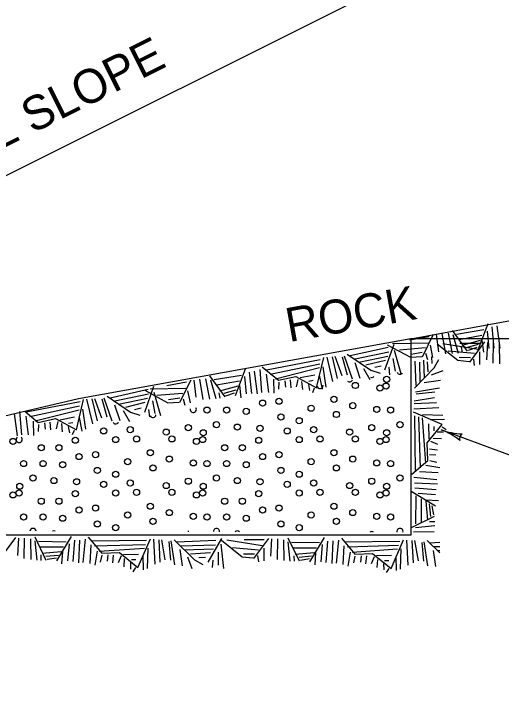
# Model space of a CAD drawing. Extents: x 997.6 to 1036.7, y 998.9 to 1022.6.
# Drawn here: x 1022.755 to 1025.622, y 1002.853 to 1006.964 of the extents above; entities that cross this region are included whole.
import ezdxf

# ---------------------------------------------------------------- set-up
doc = ezdxf.new("R2010")
doc.units = 0
doc.layers.add('Level 1', color=7, linetype='Continuous')

msp = doc.modelspace()

# ---------------------------------------------------------------- linework, layer by layer
at = {"layer": 'Level 1'}
for p, q in [((1016.3882, 1002.8528), (1028.0346, 1008.6767)), ((1025.0903, 1005.0517), (1026.403, 1005.2902)), ((1025.0903, 1005.0517), (1023.1341, 1004.6977)), ((1028.7564, 1005.0517), (1025.0903, 1005.0517)), ((1025.0903, 1005.0517), (1025.0903, 1003.8949)), ((1026.1707, 1004.1783), (1025.2693, 1004.5156)), ((1025.0903, 1003.8949), (1020.834, 1003.8949))]:
    msp.add_line(p, q, dxfattribs=at)
for points in [[(1025.5432, 1005.1399), (1025.4848, 1004.9837)], [(1025.3335, 1005.1002), (1025.4228, 1004.9775)], [(1025.3599, 1005.0791), (1025.5214, 1005.1052)], [(1025.5397, 1005.0966), (1025.5495, 1004.9948)], [(1025.5667, 1005.1223), (1025.5797, 1004.9965)], [(1025.5965, 1005.1283), (1025.6146, 1004.9956)], [(1025.0822, 1005.0442), (1025.1982, 1005.0652)], [(1025.2227, 1005.0761), (1025.1572, 1004.9433)], [(1025.2409, 1005.0757), (1025.2528, 1004.9746)], [(1025.274, 1005.0824), (1025.294, 1004.9624)], [(1025.3104, 1005.0836), (1025.3341, 1004.9642)], [(1025.3382, 1005.0768), (1025.37, 1004.9671)], [(1025.3745, 1005.0476), (1025.5097, 1005.0722)], [(1024.9898, 1005.0172), (1024.9363, 1004.8659)], [(1024.9517, 1005.0162), (1025.0887, 1004.9419)], [(1024.983, 1005.0242), (1025.1935, 1005.0277)], [(1025.2045, 1005.0137), (1025.2188, 1004.9413)], [(1025.2463, 1005.0217), (1025.368, 1004.9243)], [(1025.2786, 1005.0241), (1025.4864, 1004.9901)], [(1025.3798, 1005.0262), (1025.4977, 1005.0262)], [(1025.3936, 1005.0127), (1025.5017, 1005.0424)], [(1025.4186, 1004.9993), (1025.4897, 1005.0195)], [(1025.5237, 1005.0325), (1025.4356, 1004.9135)], [(1025.5093, 1005.0439), (1025.5176, 1004.9719)], [(1025.5416, 1005.0289), (1025.5353, 1004.9272)], [(1025.5752, 1005.0296), (1025.5737, 1004.9079)], [(1025.6113, 1005.0242), (1025.6134, 1004.9026)], [(1024.7343, 1004.952), (1024.9583, 1005.0026)], [(1024.7624, 1004.9332), (1024.9617, 1004.9751)], [(1024.9923, 1004.985), (1025.032, 1004.8466)], [(1025.0232, 1004.9863), (1025.1764, 1004.9999)], [(1025.0928, 1004.9611), (1025.1577, 1004.9719)], [(1025.3114, 1004.9797), (1025.4646, 1004.9657)], [(1025.3876, 1005.0014), (1025.3938, 1004.97)], [(1025.4299, 1004.9832), (1025.4812, 1005.0018)], [(1025.4948, 1004.9743), (1025.4959, 1004.9005)], [(1024.2168, 1004.8857), (1024.3117, 1004.807), (1024.4131, 1004.8293), (1024.5362, 1004.762), (1024.578, 1004.9413)], [(1024.2407, 1004.8682), (1024.5581, 1004.9292)], [(1024.596, 1004.9427), (1024.6307, 1004.7991)], [(1024.6281, 1004.9452), (1024.6577, 1004.8166)], [(1024.6436, 1004.9482), (1024.6846, 1004.8342)], [(1024.687, 1004.9448), (1024.7163, 1004.8388)], [(1024.6979, 1004.9508), (1024.7452, 1004.8158)], [(1024.7165, 1004.9607), (1024.8553, 1004.8663), (1024.9095, 1004.8485)], [(1024.7848, 1004.9132), (1024.9546, 1004.9493)], [(1024.984, 1004.9346), (1024.9989, 1004.8601)], [(1025.0887, 1004.9419), (1025.1547, 1004.9468)], [(1025.1115, 1004.7596), (1025.2291, 1004.8793), (1025.2562, 1004.9295)], [(1025.1772, 1004.9656), (1025.1888, 1004.9292)], [(1025.2167, 1004.9049), (1025.2142, 1004.9449)], [(1025.3754, 1004.9424), (1025.4412, 1004.9415)], [(1025.4592, 1004.9318), (1025.4642, 1004.894)], [(1024.2621, 1004.8419), (1024.5549, 1004.9042)], [(1024.7608, 1004.9107), (1024.7912, 1004.8188)], [(1024.8266, 1004.8972), (1024.9408, 1004.926)], [(1024.8782, 1004.8831), (1024.9171, 1004.8927)], [(1025.1232, 1004.7756), (1025.117, 1004.9198)], [(1025.1467, 1004.7999), (1025.1435, 1004.9131)], [(1025.1704, 1004.8182), (1025.1672, 1004.9248)], [(1025.1936, 1004.8567), (1025.1896, 1004.9156)], [(1025.368, 1004.9243), (1025.4338, 1004.9174)], [(1024.116, 1004.8717), (1024.0575, 1004.7155)], [(1024.1395, 1004.8541), (1024.1524, 1004.7283)], [(1024.1692, 1004.8601), (1024.1873, 1004.7273)], [(1024.2016, 1004.8704), (1024.2124, 1004.7342)], [(1024.2938, 1004.8156), (1024.5533, 1004.8815)], [(1024.573, 1004.8855), (1024.5904, 1004.7667)], [(1024.8125, 1004.8761), (1024.8496, 1004.8122)], [(1024.9617, 1004.8832), (1024.9659, 1004.8397)], [(1025.2118, 1004.839), (1025.2813, 1004.8641)], [(1023.7954, 1004.8078), (1023.7299, 1004.6751)], [(1023.8137, 1004.8075), (1023.8256, 1004.7063)], [(1023.8467, 1004.8142), (1023.8667, 1004.6942)], [(1023.8832, 1004.8153), (1023.9068, 1004.696)], [(1023.9062, 1004.832), (1023.9956, 1004.7092)], [(1023.9109, 1004.8086), (1023.9427, 1004.6988)], [(1023.9327, 1004.8108), (1024.0942, 1004.8369)], [(1023.9472, 1004.7793), (1024.0824, 1004.804)], [(1024.1125, 1004.8283), (1024.1222, 1004.7266)], [(1024.2395, 1004.8435), (1024.253, 1004.7344)], [(1024.2821, 1004.8132), (1024.2842, 1004.7302)], [(1024.3487, 1004.8043), (1024.3524, 1004.7663)], [(1024.3807, 1004.8085), (1024.3837, 1004.7621)], [(1024.4267, 1004.8116), (1024.4168, 1004.7687)], [(1024.4388, 1004.8223), (1024.5252, 1004.8394)], [(1024.4899, 1004.8016), (1024.5151, 1004.8065)], [(1024.552, 1004.8364), (1024.5683, 1004.7543)], [(1025.1687, 1004.7943), (1025.2645, 1004.8079)], [(1023.5759, 1004.7691), (1023.5224, 1004.6178)], [(1023.655, 1004.776), (1023.771, 1004.797)], [(1023.9663, 1004.7444), (1024.0745, 1004.7742)], [(1024.082, 1004.7757), (1024.0903, 1004.7037)], [(1024.314, 1004.7953), (1024.3122, 1004.7541)], [(1024.4478, 1004.7992), (1024.4529, 1004.7516)], [(1024.4876, 1004.7828), (1024.4949, 1004.7459)], [(1023.3204, 1004.7039), (1023.5444, 1004.7545)], [(1023.3485, 1004.6852), (1023.5477, 1004.727)], [(1023.5244, 1004.7479), (1023.6615, 1004.6737)], [(1023.5557, 1004.7559), (1023.7663, 1004.7594)], [(1023.5783, 1004.7369), (1023.6181, 1004.5985)], [(1023.5959, 1004.7181), (1023.7492, 1004.7317)], [(1023.7772, 1004.7455), (1023.7916, 1004.6731)], [(1023.9603, 1004.7332), (1023.9666, 1004.7017)], [(1023.9913, 1004.7311), (1024.0625, 1004.7512)], [(1024.0027, 1004.715), (1024.0539, 1004.7335)], [(1024.5227, 1004.7593), (1024.5115, 1004.7328)], [(1025.118, 1004.7396), (1025.2592, 1004.7621)], [(1025.1219, 1004.7278), (1025.2315, 1004.7378)], [(1023.1341, 1004.6977), (1022.5256, 1004.5549)], [(1022.8193, 1004.6239), (1022.8977, 1004.5589), (1022.9992, 1004.5812), (1023.1223, 1004.5139), (1023.1641, 1004.6932)], [(1022.8268, 1004.6201), (1023.1442, 1004.6811)], [(1023.1821, 1004.6947), (1023.2167, 1004.551)], [(1023.2142, 1004.6972), (1023.2437, 1004.5685)], [(1023.2297, 1004.7002), (1023.2707, 1004.5861)], [(1023.2731, 1004.6967), (1023.3024, 1004.5907)], [(1023.284, 1004.7027), (1023.3313, 1004.5677)], [(1023.3026, 1004.7126), (1023.4413, 1004.6182), (1023.4956, 1004.6004)], [(1023.3708, 1004.6652), (1023.5407, 1004.7012)], [(1023.5701, 1004.6865), (1023.585, 1004.612)], [(1023.6655, 1004.6928), (1023.7304, 1004.7037)], [(1023.7499, 1004.6973), (1023.7615, 1004.6609)], [(1025.1108, 1004.6857), (1025.2303, 1004.7057)], [(1022.8482, 1004.5938), (1023.141, 1004.6561)], [(1023.3469, 1004.6626), (1023.3773, 1004.5707)], [(1023.4127, 1004.6492), (1023.5269, 1004.6779)], [(1023.4642, 1004.635), (1023.5032, 1004.6446)], [(1023.6615, 1004.6737), (1023.7275, 1004.6786)], [(1025.1077, 1004.6378), (1025.2553, 1004.6464)], [(1025.111, 1004.6698), (1025.2428, 1004.676)], [(1022.7553, 1004.612), (1022.7734, 1004.4792)], [(1022.7877, 1004.6223), (1022.7985, 1004.4861)], [(1022.8799, 1004.5675), (1023.1394, 1004.6334)], [(1023.1591, 1004.6374), (1023.1765, 1004.5186)], [(1023.3986, 1004.628), (1023.4357, 1004.5641)], [(1023.5477, 1004.6352), (1023.552, 1004.5916)], [(1025.0965, 1004.2545), (1025.1907, 1004.3338), (1025.1868, 1004.4377), (1025.275, 1004.5468), (1025.106, 1004.6198)], [(1025.1179, 1004.2749), (1025.1143, 1004.5981)], [(1025.16, 1004.605), (1025.28, 1004.601)], [(1022.8256, 1004.5954), (1022.8391, 1004.4863)], [(1022.8682, 1004.5652), (1022.8703, 1004.4822)], [(1022.9667, 1004.5604), (1022.9698, 1004.514)], [(1023.0127, 1004.5635), (1023.0029, 1004.5207)], [(1023.0249, 1004.5743), (1023.1112, 1004.5913)], [(1023.076, 1004.5535), (1023.1012, 1004.5584)], [(1023.1381, 1004.5883), (1023.1543, 1004.5063)], [(1025.1475, 1004.2912), (1025.1384, 1004.5905)], [(1025.1792, 1004.3178), (1025.1604, 1004.5849)], [(1025.2045, 1004.5756), (1025.2883, 1004.577)], [(1022.9001, 1004.5472), (1022.8983, 1004.506)], [(1022.9348, 1004.5562), (1022.9385, 1004.5182)], [(1023.0338, 1004.5512), (1023.039, 1004.5035)], [(1023.0737, 1004.5347), (1023.081, 1004.4978)], [(1025.1983, 1004.4617), (1025.1968, 1004.5497)], [(1025.2278, 1004.5083), (1025.2274, 1004.534)], [(1025.2752, 1004.5331), (1025.2993, 1004.5172)], [(1023.1088, 1004.5113), (1023.0976, 1004.4847)], [(1025.2458, 1004.5027), (1025.2834, 1004.5033)], [(1025.2067, 1004.4478), (1025.2471, 1004.4306)], [(1025.2226, 1004.4664), (1025.2704, 1004.463)], [(1025.2015, 1004.402), (1025.2477, 1004.3968)], [(1025.1999, 1004.3699), (1025.238, 1004.3667)], [(1025.2027, 1004.3341), (1025.2429, 1004.325)], [(1025.1419, 1004.2693), (1025.2517, 1004.2632)], [(1025.1793, 1004.3058), (1025.2614, 1004.2932)], [(1025.1087, 1004.2368), (1025.2448, 1004.2233)], [(1025.1132, 1004.2032), (1025.247, 1004.1973)], [(1025.0922, 1004.1528), (1025.2355, 1004.0674)], [(1025.1138, 1004.1728), (1025.2399, 1004.1632)], [(1025.1196, 1003.9616), (1025.1227, 1004.1252)], [(1025.1343, 1004.1417), (1025.2362, 1004.1332)], [(1025.1532, 1003.9703), (1025.1529, 1004.1078)], [(1025.1807, 1004.1023), (1025.253, 1004.0977)], [(1025.1909, 1003.9829), (1025.1808, 1004.0946)], [(1025.2085, 1004.0051), (1025.2013, 1004.0788)], [(1025.2262, 1004.0134), (1025.2172, 1004.0671)], [(1025.094, 1003.9394), (1025.2307, 1004.0054)], [(1025.1178, 1003.9398), (1025.2316, 1003.9516)], [(1025.2009, 1003.975), (1025.2329, 1003.9756)], [(1025.1063, 1003.9137), (1025.2279, 1003.9158)], [(1022.7638, 1003.8807), (1022.6757, 1003.7617)], [(1022.7817, 1003.8771), (1022.7755, 1003.7754)], [(1022.8154, 1003.8777), (1022.8138, 1003.7561)], [(1022.8515, 1003.8724), (1022.8536, 1003.7507)], [(1022.8773, 1003.8847), (1022.9432, 1003.7481)], [(1022.8777, 1003.8608), (1022.8894, 1003.7472)], [(1022.8994, 1003.8592), (1023.063, 1003.8561)], [(1023.0907, 1003.8864), (1023.0052, 1003.7432)], [(1023.1107, 1003.8649), (1023.101, 1003.7388)], [(1023.141, 1003.8655), (1023.1352, 1003.7317)], [(1023.1747, 1003.87), (1023.1611, 1003.734)], [(1023.1923, 1003.8822), (1023.2717, 1003.7879), (1023.3755, 1003.7919), (1023.4847, 1003.7038), (1023.5577, 1003.8727)], [(1023.2127, 1003.8607), (1023.5359, 1003.8643)], [(1023.5757, 1003.8709), (1023.5842, 1003.7234)], [(1023.6077, 1003.8677), (1023.6138, 1003.7358)], [(1023.6235, 1003.8679), (1023.6435, 1003.7483)], [(1023.6774, 1003.8607), (1023.6999, 1003.7195)], [(1023.6974, 1003.8672), (1023.8172, 1003.7497), (1023.8673, 1003.7224)], [(1023.7134, 1003.8554), (1023.9428, 1003.8654)], [(1023.9764, 1003.8741), (1023.8969, 1003.7348)], [(1023.9763, 1003.8648), (1024.098, 1003.7674)], [(1024.0086, 1003.8672), (1024.2164, 1003.8332)], [(1024.1098, 1003.8692), (1024.2277, 1003.8692)], [(1024.2537, 1003.8756), (1024.1656, 1003.7566)], [(1024.2716, 1003.872), (1024.2653, 1003.7703)], [(1024.3052, 1003.8727), (1024.3037, 1003.751)], [(1024.3413, 1003.8673), (1024.3434, 1003.7457)], [(1024.3671, 1003.8796), (1024.4331, 1003.743)], [(1024.5805, 1003.8813), (1024.4951, 1003.7381)], [(1024.6005, 1003.8598), (1024.5908, 1003.7337)], [(1024.6308, 1003.8604), (1024.625, 1003.7267)], [(1024.6645, 1003.8649), (1024.6509, 1003.7289)], [(1024.6822, 1003.8772), (1024.7615, 1003.7828), (1024.8653, 1003.7868), (1024.9745, 1003.6987), (1025.0475, 1003.8677)], [(1024.7026, 1003.8557), (1025.0258, 1003.8592)], [(1025.0655, 1003.8658), (1025.0741, 1003.7183)], [(1025.0975, 1003.8626), (1025.1037, 1003.7307)], [(1025.1133, 1003.8628), (1025.1333, 1003.7432)], [(1025.1872, 1003.8621), (1025.2612, 1003.7896)], [(1022.9082, 1003.8256), (1023.0456, 1003.8258)], [(1023.0795, 1003.8444), (1023.071, 1003.7426)], [(1023.2072, 1003.8367), (1023.2011, 1003.727)], [(1023.2291, 1003.8312), (1023.5283, 1003.8403)], [(1023.2557, 1003.7996), (1023.5227, 1003.8183)], [(1023.5428, 1003.8187), (1023.5388, 1003.6987)], [(1023.6656, 1003.8567), (1023.6756, 1003.7473)], [(1023.7378, 1003.832), (1023.9412, 1003.8377)], [(1023.9731, 1003.842), (1023.9876, 1003.6988)], [(1024.0414, 1003.8227), (1024.1946, 1003.8088)], [(1024.2247, 1003.8174), (1024.2259, 1003.7436)], [(1024.3675, 1003.8557), (1024.3792, 1003.7421)], [(1024.3892, 1003.8541), (1024.5528, 1003.851)], [(1024.398, 1003.8205), (1024.5354, 1003.8207)], [(1024.5693, 1003.8393), (1024.5608, 1003.7375)], [(1024.697, 1003.8317), (1024.6909, 1003.7219)], [(1024.7189, 1003.8261), (1025.0182, 1003.8352)], [(1025.1554, 1003.8517), (1025.1654, 1003.7422)], [(1025.1672, 1003.8557), (1025.1898, 1003.7144)], [(1025.2033, 1003.8503), (1025.2612, 1003.8528)], [(1025.2276, 1003.8269), (1025.2612, 1003.8278)], [(1022.9128, 1003.7778), (1022.9134, 1003.7457)], [(1022.9207, 1003.7878), (1023.0324, 1003.7978)], [(1022.9429, 1003.7702), (1023.0166, 1003.7775)], [(1023.0402, 1003.798), (1023.0355, 1003.7257)], [(1023.2437, 1003.7993), (1023.2311, 1003.7173)], [(1023.2719, 1003.776), (1023.2628, 1003.7357)], [(1023.3077, 1003.7787), (1023.3045, 1003.7407)], [(1023.3398, 1003.7772), (1023.3347, 1003.731)], [(1023.3995, 1003.7804), (1023.4875, 1003.7819)], [(1023.7322, 1003.81), (1023.7457, 1003.7142)], [(1023.7561, 1003.8083), (1023.9297, 1003.8135)], [(1023.7945, 1003.7852), (1023.912, 1003.7931)], [(1023.956, 1003.7939), (1023.9574, 1003.7179)], [(1024.1054, 1003.7855), (1024.1712, 1003.7846)], [(1024.4106, 1003.7827), (1024.5222, 1003.7927)], [(1024.53, 1003.7929), (1024.5253, 1003.7206)], [(1024.7335, 1003.7942), (1024.7209, 1003.7122)], [(1024.7455, 1003.7945), (1025.0126, 1003.8132)], [(1024.8893, 1003.7753), (1024.9773, 1003.7768)], [(1025.0327, 1003.8136), (1025.0287, 1003.6936)], [(1025.222, 1003.8049), (1025.2356, 1003.7092)], [(1025.2459, 1003.8032), (1025.2612, 1003.8037)], [(1022.9512, 1003.7524), (1023.0049, 1003.7615)], [(1023.3857, 1003.772), (1023.3684, 1003.7317)], [(1023.4042, 1003.7562), (1023.4008, 1003.7083)], [(1023.4462, 1003.7509), (1023.4718, 1003.7513)], [(1023.5134, 1003.7742), (1023.5148, 1003.6905)], [(1023.7768, 1003.7668), (1023.8019, 1003.6973)], [(1023.8427, 1003.762), (1023.8827, 1003.7645)], [(1023.9248, 1003.7473), (1023.9213, 1003.7037)], [(1024.098, 1003.7674), (1024.1638, 1003.7605)], [(1024.1892, 1003.7749), (1024.1942, 1003.7371)], [(1024.4027, 1003.7727), (1024.4033, 1003.7407)], [(1024.4327, 1003.7652), (1024.5064, 1003.7724)], [(1024.4411, 1003.7473), (1024.4948, 1003.7564)], [(1024.7617, 1003.7709), (1024.7527, 1003.7307)], [(1024.7976, 1003.7737), (1024.7943, 1003.7356)], [(1024.8297, 1003.7721), (1024.8245, 1003.7259)], [(1024.8755, 1003.7669), (1024.8582, 1003.7266)], [(1024.8941, 1003.7511), (1024.8907, 1003.7032)], [(1024.936, 1003.7458), (1024.9617, 1003.7462)], [(1025.0032, 1003.7691), (1025.0047, 1003.6854)], [(1023.4405, 1003.7328), (1023.4412, 1003.6952)], [(1023.4709, 1003.7035), (1023.4551, 1003.6793)], [(1024.9303, 1003.7278), (1024.931, 1003.6902)], [(1024.9607, 1003.6984), (1024.9449, 1003.6742)]]:
    msp.add_lwpolyline(points, dxfattribs=at)
for centre in [(1024.949, 1004.812), (1024.7642, 1004.776), (1024.9092, 1004.7612), (1024.9454, 1004.7723), (1024.2182, 1004.672), (1024.3149, 1004.6832), (1024.638, 1004.6943), (1023.8914, 1004.6312), (1024.0065, 1004.6312), (1024.1217, 1004.6237), (1024.5042, 1004.6423), (1024.7494, 1004.6572), (1024.8905, 1004.6348), (1024.9714, 1004.6312), (1024.3259, 1004.5902), (1024.6529, 1004.6052), (1023.947, 1004.5457), (1024.4337, 1004.568), (1025.027, 1004.5457), (1023.283, 1004.5085), (1023.439, 1004.516), (1023.6509, 1004.5012), (1023.7809, 1004.5272), (1024.0697, 1004.5308), (1024.2034, 1004.5233), (1024.363, 1004.5085), (1024.519, 1004.516), (1024.7309, 1004.5012), (1024.8609, 1004.5272), (1023.3537, 1004.4577), (1023.4762, 1004.4613), (1023.6842, 1004.4613), (1023.8654, 1004.4577), (1023.869, 1004.4973), (1024.4337, 1004.4577), (1024.5562, 1004.4613), (1024.7642, 1004.4613), (1024.9454, 1004.4577), (1024.949, 1004.4973), (1022.7492, 1004.4465), (1023.1159, 1004.4538), (1023.8292, 1004.4465), (1024.1959, 1004.4538), (1024.9092, 1004.4465), (1022.9154, 1004.4093), (1023.0194, 1004.4093), (1023.558, 1004.3797), (1023.9954, 1004.4093), (1024.0994, 1004.4093), (1024.638, 1004.3797), (1023.1382, 1004.3573), (1023.2349, 1004.3685), (1023.6694, 1004.3425), (1024.2182, 1004.3573), (1024.3149, 1004.3685), (1024.7494, 1004.3425), (1022.8114, 1004.3165), (1022.9265, 1004.3165), (1023.0417, 1004.309), (1023.4242, 1004.3277), (1023.8105, 1004.3202), (1023.8914, 1004.3165), (1024.0065, 1004.3165), (1024.1217, 1004.309), (1024.5042, 1004.3277), (1024.8905, 1004.3202), (1024.9714, 1004.3165), (1023.2459, 1004.2755), (1023.3537, 1004.2533), (1023.5729, 1004.2905), (1024.3259, 1004.2755), (1024.4337, 1004.2533), (1024.6529, 1004.2905), (1022.867, 1004.231), (1022.9897, 1004.2162), (1023.7809, 1004.2125), (1023.947, 1004.231), (1024.0697, 1004.2162), (1024.8609, 1004.2125), (1025.027, 1004.231), (1022.789, 1004.1827), (1023.1234, 1004.2087), (1023.283, 1004.1938), (1023.439, 1004.2013), (1023.6509, 1004.1865), (1023.869, 1004.1827), (1024.2034, 1004.2087), (1024.363, 1004.1938), (1024.519, 1004.2013), (1024.7309, 1004.1865), (1024.949, 1004.1827), (1022.7492, 1004.1318), (1022.7854, 1004.143), (1023.1159, 1004.1392), (1023.3537, 1004.143), (1023.4762, 1004.1467), (1023.6842, 1004.1467), (1023.8292, 1004.1318), (1023.8654, 1004.143), (1024.1959, 1004.1392), (1024.4337, 1004.143), (1024.5562, 1004.1467), (1024.7642, 1004.1467), (1024.9092, 1004.1318), (1024.9454, 1004.143), (1022.9154, 1004.0947), (1023.0194, 1004.0947), (1023.9954, 1004.0947), (1024.0994, 1004.0947), (1023.2349, 1004.0538), (1023.558, 1004.065), (1024.3149, 1004.0538), (1024.638, 1004.065), (1023.1382, 1004.0427), (1023.4242, 1004.013), (1023.6694, 1004.0278), (1023.8105, 1004.0055), (1024.2182, 1004.0427), (1024.5042, 1004.013), (1024.7494, 1004.0278), (1024.8905, 1004.0055), (1022.8114, 1004.0018), (1022.9265, 1004.0018), (1023.0417, 1003.9943), (1023.5729, 1003.9758), (1023.8914, 1004.0018), (1024.0065, 1004.0018), (1024.1217, 1003.9943), (1024.6529, 1003.9758), (1024.9714, 1004.0018), (1023.2459, 1003.9608), (1023.3537, 1003.9387), (1024.3259, 1003.9608), (1024.4337, 1003.9387)]:
    msp.add_circle(centre, 0.0181, dxfattribs=at)
for centre, radius, start, end in [((1025.027, 1004.8603), 0.0181, 206.5543, 329.113), ((1024.7309, 1004.8158), 0.0181, 228.681, 330.7536), ((1024.8609, 1004.8418), 0.0181, 246.1031, 313.3315), ((1024.5562, 1004.776), 0.0181, 194.7346, 4.7), ((1023.8105, 1004.6348), 0.0181, 165.1967, 35.3561), ((1023.5729, 1004.6052), 0.0181, 208.1687, 352.384), ((1023.3537, 1004.568), 0.0181, 216.8384, 343.7143), ((1025.4063, 1004.8817), 0.3909, 249.4753, 249.4875), ((1025.4063, 1004.8817), 0.3909, 249.4875, 268.1563), ((1025.1323, 1004.1494), 0.3909, 50.8347, 69.4814), ((1025.4086, 1004.4635), 0.0313, 118.2621, 200.3788), ((1022.7854, 1004.4577), 0.0181, 133.5714, 47.479), ((1022.867, 1003.9163), 0.0181, 5.8126, 173.8623), ((1022.9897, 1003.9015), 0.0181, 64.7821, 114.8928), ((1023.7809, 1003.8978), 0.0181, 79.7745, 99.9005), ((1023.947, 1003.9163), 0.0181, 356.0817, 183.5932), ((1024.0697, 1003.9015), 0.0181, 47.2545, 132.4204), ((1024.8609, 1003.8978), 0.0181, 54.4264, 125.2485), ((1025.027, 1003.9163), 0.0181, 346.2398, 193.4351)]:
    msp.add_arc(centre, radius, start, end, dxfattribs=at)

# ---------------------------------------------------------------- texts
for s, rotation, p in [('FILL SLOPE', 26.5682, (1022.3179, 1005.9857)), ('ROCK', 10.2548, (1024.3739, 1005.031))]:
    msp.add_text(s, height=0.2, rotation=rotation, dxfattribs=at).set_placement(p)

doc.saveas('drawing.dxf')
